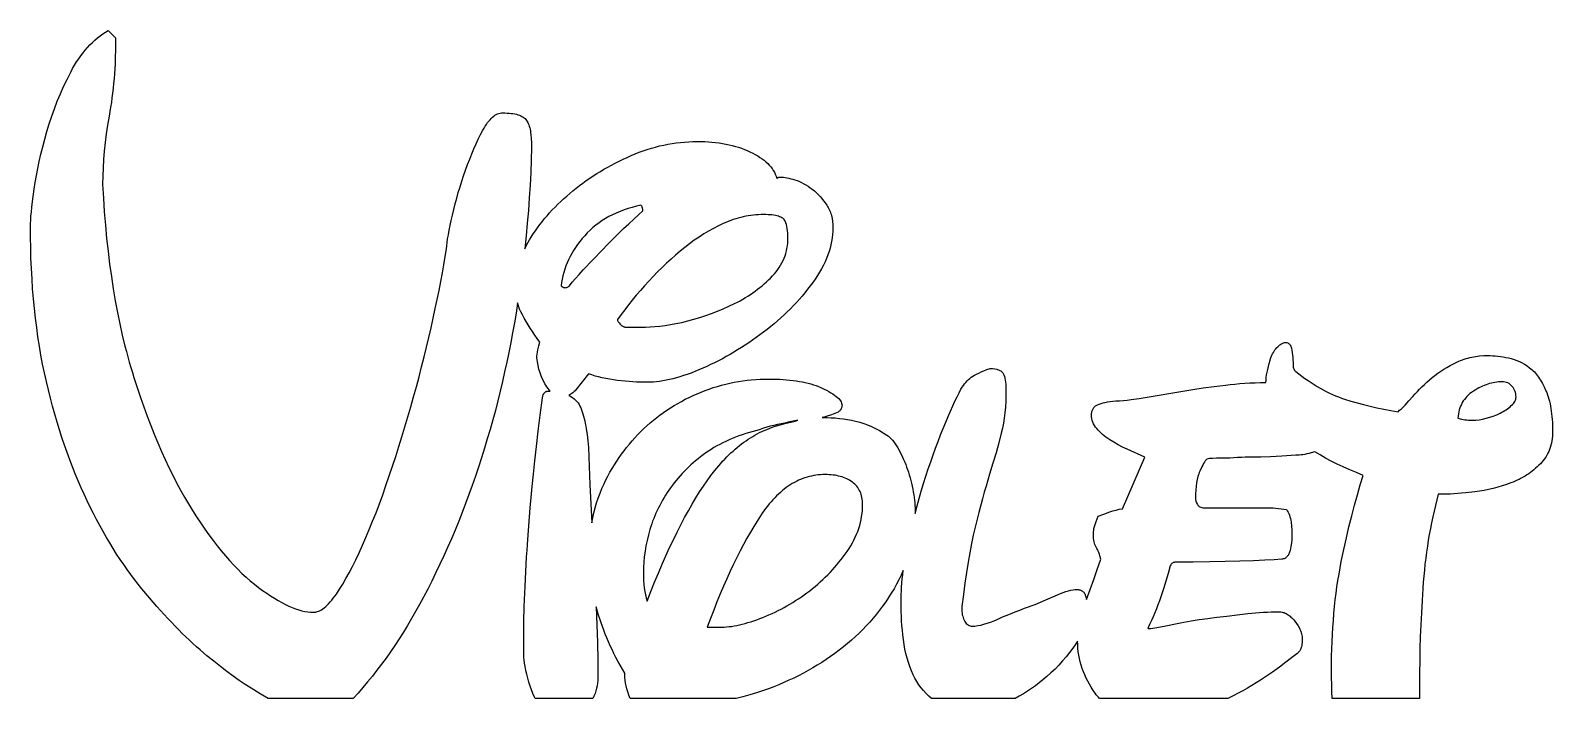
# Model space of a CAD drawing. Extents: x -3 to 212, y 12 to 107.
import ezdxf

# ---------------------------------------------------------------- set-up
doc = ezdxf.new("R2010")
doc.units = 0
doc.layers.add('CAMADA_1', color=18, linetype='CONTINUOUS')

msp = doc.modelspace()

# ---------------------------------------------------------------- linework, layer by layer
at = {"layer": 'CAMADA_1'}
for points in [[(30.59, 12.03), (29.46, 12.71), (28.17, 13.5), (27.34, 14.02), (26.5, 14.58), (25.63, 15.2), (24.74, 15.85), (23.82, 16.55), (22.88, 17.3), (21.92, 18.1), (20.94, 18.94), (20.44, 19.37), (19.94, 19.82), (19.44, 20.29), (18.93, 20.77), (18.43, 21.26), (17.92, 21.76), (17.41, 22.28), (16.9, 22.82), (16.38, 23.36), (15.86, 23.92), (14.82, 25.08), (13.77, 26.29), (12.72, 27.56), (12.19, 28.21), (11.67, 28.88), (11.15, 29.57), (10.64, 30.28), (10.14, 31), (9.64, 31.73), (9.14, 32.49), (8.66, 33.26), (8.17, 34.05), (7.7, 34.85), (7.23, 35.67), (6.76, 36.51), (6.3, 37.36), (5.85, 38.23), (5.4, 39.12), (4.96, 40.02), (4.52, 40.94), (4.1, 41.88), (3.69, 42.84), (3.28, 43.82), (2.89, 44.81), (2.5, 45.82), (2.12, 46.85), (1.76, 47.9), (1.4, 48.96), (1.06, 50.05), (0.72, 51.15), (0.4, 52.27), (0.08, 53.41), (-0.23, 54.57), (-0.52, 55.74), (-0.81, 56.93), (-1.08, 58.15), (-1.34, 59.38), (-1.58, 60.63), (-1.8, 61.91), (-2, 63.21), (-2.18, 64.53), (-2.35, 65.87), (-2.5, 67.23), (-2.63, 68.61), (-2.75, 70.01), (-2.84, 71.44), (-2.92, 72.89), (-2.99, 74.35), (-3.03, 75.84), (-3.06, 77.35), (-3.06, 78.88), (-3.06, 79.28), (-3.03, 79.76), (-2.99, 80.3), (-2.93, 80.92), (-2.86, 81.61), (-2.77, 82.38), (-2.53, 84.12), (-2.39, 85.08), (-2.22, 86.05), (-2.03, 87.04), (-1.82, 88.05), (-1.59, 89.08), (-1.33, 90.13), (-1.05, 91.19), (-0.74, 92.28), (-0.42, 93.37), (-0.06, 94.45), (0.32, 95.51), (0.73, 96.57), (1.17, 97.62), (1.63, 98.66), (2.12, 99.68), (2.64, 100.7), (2.91, 101.2), (3.19, 101.68), (3.47, 102.14), (3.77, 102.59), (4.07, 103.01), (4.38, 103.43), (4.7, 103.82), (5.03, 104.2), (5.36, 104.56), (5.71, 104.9), (6.06, 105.23), (6.42, 105.54), (6.79, 105.83), (7.16, 106.1), (7.55, 106.36), (7.94, 106.6), (9, 105.54), (8.99, 104.06), (8.95, 102.61), (8.91, 101.89), (8.87, 101.19), (8.83, 100.48), (8.77, 99.79), (8.71, 99.1), (8.64, 98.42), (8.57, 97.74), (8.48, 97.07), (8.39, 96.41), (8.29, 95.76), (8.19, 95.11), (8.08, 94.47), (7.86, 93.2), (7.67, 91.95), (7.51, 90.72), (7.38, 89.51), (7.28, 88.32), (7.21, 87.14), (7.16, 85.99), (7.15, 84.85), (7.26, 82.88), (7.39, 80.94), (7.55, 79.04), (7.72, 77.17), (7.92, 75.34), (8.15, 73.54), (8.39, 71.78), (8.66, 70.05), (8.94, 68.35), (9.26, 66.69), (9.59, 65.07), (9.94, 63.48), (10.32, 61.92), (10.52, 61.16), (10.72, 60.4), (10.93, 59.65), (11.15, 58.91), (11.37, 58.18), (11.59, 57.46), (12.05, 56.05), (12.52, 54.66), (12.99, 53.31), (13.48, 51.98), (13.97, 50.69), (14.47, 49.44), (14.97, 48.21), (15.49, 47.02), (16.01, 45.86), (16.54, 44.73), (17.08, 43.63), (17.62, 42.57), (18.17, 41.54), (18.73, 40.54), (19.3, 39.57), (19.88, 38.63), (20.46, 37.73), (21.04, 36.85), (21.62, 36.01), (22.2, 35.19), (22.79, 34.41), (23.37, 33.65), (23.95, 32.93), (24.54, 32.23), (25.12, 31.57), (25.71, 30.93), (26.29, 30.33), (26.88, 29.75), (27.47, 29.21), (28.05, 28.69), (28.64, 28.21), (29.23, 27.76), (29.81, 27.33), (30.38, 26.93), (30.94, 26.56), (31.48, 26.22), (32.01, 25.9), (32.53, 25.61), (33.03, 25.35), (33.52, 25.12), (34, 24.91), (34.47, 24.73), (34.92, 24.58), (35.36, 24.46), (35.79, 24.36), (36.2, 24.3), (36.6, 24.25), (36.99, 24.24), (37.17, 24.25), (37.36, 24.28), (37.55, 24.33), (37.74, 24.4), (37.93, 24.49), (38.13, 24.6), (38.33, 24.74), (38.53, 24.89), (38.73, 25.06), (38.94, 25.25), (39.15, 25.46), (39.36, 25.7), (39.58, 25.95), (39.8, 26.22), (40.02, 26.51), (40.24, 26.83), (40.69, 27.5), (41.14, 28.23), (41.6, 29.01), (42.06, 29.84), (42.53, 30.73), (43, 31.68), (43.47, 32.67), (43.95, 33.72), (44.43, 34.82), (44.91, 35.95), (45.38, 37.12), (45.86, 38.33), (46.33, 39.58), (46.8, 40.86), (47.27, 42.18), (47.73, 43.54), (48.19, 44.92), (48.64, 46.3), (49.09, 47.69), (49.52, 49.09), (49.95, 50.5), (50.37, 51.91), (50.78, 53.32), (51.18, 54.74), (51.57, 56.17), (51.95, 57.58), (52.32, 58.98), (52.67, 60.38), (53.01, 61.77), (53.34, 63.15), (53.66, 64.52), (53.96, 65.89), (54.25, 67.23), (54.53, 68.54), (54.78, 69.81), (55.03, 71.06), (55.25, 72.27), (55.46, 73.44), (55.65, 74.59), (55.82, 75.7), (55.86, 76.12), (55.92, 76.59), (56, 77.12), (56.1, 77.69), (56.22, 78.31), (56.36, 78.98), (56.51, 79.7), (56.68, 80.47), (56.87, 81.27), (57.07, 82.07), (57.29, 82.86), (57.51, 83.66), (57.75, 84.45), (58, 85.25), (58.26, 86.04), (58.54, 86.84), (58.82, 87.62), (59.12, 88.39), (59.41, 89.12), (59.72, 89.84), (60.03, 90.53), (60.34, 91.2), (60.67, 91.85), (60.99, 92.48), (61.16, 92.77), (61.33, 93.05), (61.5, 93.31), (61.66, 93.55), (61.84, 93.77), (62.01, 93.97), (62.18, 94.15), (62.35, 94.32), (62.53, 94.46), (62.7, 94.59), (62.88, 94.69), (63.06, 94.78), (63.24, 94.84), (63.42, 94.89), (63.6, 94.92), (63.78, 94.93), (64.1, 94.93), (64.41, 94.91), (64.71, 94.89), (64.98, 94.86), (65.25, 94.83), (65.5, 94.78), (65.73, 94.73), (65.95, 94.67), (66.15, 94.59), (66.34, 94.52), (66.52, 94.43), (66.68, 94.33), (66.82, 94.23), (66.95, 94.12), (67.06, 94), (67.16, 93.87), (67.25, 93.73), (67.33, 93.58), (67.41, 93.41), (67.48, 93.23), (67.55, 93.04), (67.61, 92.83), (67.66, 92.61), (67.71, 92.38), (67.75, 92.13), (67.79, 91.87), (67.84, 91.31), (67.88, 90.69), (67.89, 90.02), (67.84, 88.26), (67.76, 86.48), (67.67, 84.7), (67.56, 82.92), (67.43, 81.12), (67.27, 79.32), (67.1, 77.51), (66.91, 75.69), (67.12, 76.11), (67.34, 76.52), (67.58, 76.94), (67.84, 77.35), (68.12, 77.8), (68.42, 78.24), (68.73, 78.68), (69.05, 79.11), (69.38, 79.53), (69.72, 79.96), (70.08, 80.37), (70.44, 80.78), (70.81, 81.19), (71.2, 81.6), (71.59, 81.99), (72, 82.39), (72.42, 82.78), (72.85, 83.16), (73.29, 83.54), (73.74, 83.92), (74.2, 84.29), (74.66, 84.65), (75.14, 85), (75.62, 85.35), (76.11, 85.69), (76.6, 86.02), (77.11, 86.34), (77.62, 86.65), (78.13, 86.96), (78.66, 87.26), (79.19, 87.55), (79.73, 87.83), (80.28, 88.11), (80.83, 88.38), (81.39, 88.64), (81.96, 88.89), (82.53, 89.13), (83.11, 89.36), (83.68, 89.57), (84.26, 89.76), (84.84, 89.94), (85.42, 90.1), (86, 90.25), (86.59, 90.38), (87.17, 90.5), (87.76, 90.6), (88.35, 90.69), (88.94, 90.76), (89.53, 90.81), (90.12, 90.85), (90.71, 90.87), (91.31, 90.88), (91.85, 90.88), (92.39, 90.86), (92.91, 90.83), (93.42, 90.79), (93.92, 90.74), (94.42, 90.68), (94.9, 90.6), (95.37, 90.52), (95.84, 90.42), (96.29, 90.31), (96.73, 90.19), (97.17, 90.06), (97.59, 89.92), (98.01, 89.76), (98.41, 89.6), (98.8, 89.42), (99.18, 89.24), (99.55, 89.05), (99.89, 88.85), (100.21, 88.64), (100.51, 88.43), (100.8, 88.22), (101.06, 87.99), (101.31, 87.76), (101.53, 87.53), (101.74, 87.29), (101.93, 87.04), (102.1, 86.79), (102.25, 86.53), (102.38, 86.26), (102.49, 85.99), (102.58, 85.71), (102.65, 85.71), (102.7, 85.73), (102.75, 85.75), (102.78, 85.78), (102.83, 85.8), (102.9, 85.82), (102.99, 85.84), (103.11, 85.84), (103.32, 85.84), (103.54, 85.82), (103.78, 85.79), (104.03, 85.74), (104.29, 85.69), (104.57, 85.62), (104.86, 85.54), (105.17, 85.44), (105.48, 85.34), (105.8, 85.21), (106.11, 85.07), (106.41, 84.91), (106.72, 84.74), (107.02, 84.55), (107.32, 84.34), (107.62, 84.12), (107.92, 83.88), (108.2, 83.63), (108.47, 83.36), (108.73, 83.09), (108.99, 82.8), (109.23, 82.5), (109.46, 82.19), (109.68, 81.86), (109.78, 81.69), (109.88, 81.52), (109.97, 81.35), (110.06, 81.17), (110.13, 80.98), (110.21, 80.79), (110.27, 80.6), (110.33, 80.4), (110.42, 80), (110.49, 79.57), (110.53, 79.14), (110.54, 78.68), (110.53, 78.2), (110.5, 77.72), (110.44, 77.23), (110.36, 76.75), (110.26, 76.27), (110.14, 75.79), (110, 75.3), (109.83, 74.82), (109.64, 74.33), (109.43, 73.85), (109.19, 73.36), (108.94, 72.87), (108.66, 72.39), (108.36, 71.9), (108.04, 71.41), (107.69, 70.92), (107.33, 70.43), (106.96, 69.96), (106.58, 69.48), (106.19, 69.01), (105.79, 68.55), (105.37, 68.1), (104.95, 67.65), (104.52, 67.21), (104.08, 66.77), (103.63, 66.34), (103.17, 65.92), (102.7, 65.5), (102.22, 65.09), (101.74, 64.68), (101.24, 64.28), (100.73, 63.89), (100.21, 63.51), (99.69, 63.13), (99.17, 62.76), (98.65, 62.4), (98.12, 62.05), (97.59, 61.71), (97.05, 61.38), (96.52, 61.06), (95.98, 60.74), (95.43, 60.44), (94.89, 60.14), (94.34, 59.85), (93.78, 59.57), (93.23, 59.3), (92.67, 59.04), (92.11, 58.79), (91.55, 58.54), (91, 58.32), (90.46, 58.11), (89.93, 57.92), (89.41, 57.74), (88.89, 57.57), (88.39, 57.43), (87.9, 57.29), (87.41, 57.18), (86.94, 57.08), (86.47, 56.99), (86.01, 56.92), (85.57, 56.87), (85.13, 56.83), (84.7, 56.8), (84.28, 56.8), (83.78, 56.8), (83.27, 56.81), (82.75, 56.83), (82.23, 56.86), (81.69, 56.9), (81.15, 56.95), (80.04, 57.06), (79.48, 57.13), (78.94, 57.22), (78.4, 57.32), (77.88, 57.43), (77.37, 57.55), (76.88, 57.68), (76.4, 57.83), (75.93, 57.99), (74.14, 55.74), (74.04, 55.61), (73.93, 55.5), (73.82, 55.39), (73.7, 55.29), (73.57, 55.19), (73.44, 55.1), (73.3, 55.01), (73.15, 54.94), (73.42, 54.8), (73.67, 54.64), (73.9, 54.47), (74.1, 54.29), (74.29, 54.1), (74.46, 53.88), (74.6, 53.66), (74.73, 53.42), (74.84, 53.16), (74.95, 52.89), (75.05, 52.61), (75.15, 52.31), (75.25, 51.99), (75.33, 51.67), (75.42, 51.32), (75.49, 50.96), (75.56, 50.59), (75.63, 50.21), (75.75, 49.39), (75.85, 48.52), (75.92, 47.58), (76.02, 44.92), (76.13, 42.26), (76.25, 39.58), (76.39, 36.89), (76.53, 37.61), (76.69, 38.32), (76.88, 39.02), (77.08, 39.72), (77.31, 40.4), (77.57, 41.08), (77.84, 41.75), (78.14, 42.41), (78.41, 42.97), (78.69, 43.52), (78.98, 44.06), (79.29, 44.59), (79.6, 45.11), (79.93, 45.62), (80.26, 46.13), (80.61, 46.62), (80.97, 47.11), (81.34, 47.58), (81.72, 48.05), (82.11, 48.5), (82.51, 48.95), (82.92, 49.39), (83.34, 49.82), (83.78, 50.24), (84.22, 50.64), (84.67, 51.04), (85.13, 51.43), (85.6, 51.8), (86.08, 52.17), (86.56, 52.52), (87.05, 52.86), (87.56, 53.19), (88.07, 53.5), (88.58, 53.81), (89.11, 54.1), (89.64, 54.39), (90.19, 54.66), (90.74, 54.92), (91.3, 55.17), (91.87, 55.41), (92.44, 55.63), (93.02, 55.84), (93.6, 56.04), (94.18, 56.22), (94.77, 56.39), (95.36, 56.54), (95.96, 56.68), (96.56, 56.8), (97.16, 56.91), (97.77, 57), (98.38, 57.08), (98.99, 57.15), (99.61, 57.2), (100.23, 57.24), (100.85, 57.26), (101.48, 57.26), (102.01, 57.26), (102.52, 57.25), (103.02, 57.23), (103.51, 57.2), (103.99, 57.16), (104.46, 57.12), (104.92, 57.06), (105.36, 57), (105.79, 56.93), (106.22, 56.85), (106.63, 56.76), (107.03, 56.67), (107.42, 56.56), (107.79, 56.45), (108.16, 56.33), (108.51, 56.2), (108.91, 56.02), (109.29, 55.84), (109.64, 55.67), (109.96, 55.49), (110.26, 55.32), (110.53, 55.15), (110.78, 54.98), (111, 54.81), (111.19, 54.65), (111.36, 54.48), (111.5, 54.32), (111.62, 54.16), (111.71, 54.01), (111.77, 53.85), (111.81, 53.7), (111.83, 53.55), (111.82, 53.45), (111.81, 53.36), (111.79, 53.27), (111.76, 53.18), (111.73, 53.09), (111.69, 53.01), (111.64, 52.93), (111.58, 52.85), (111.51, 52.78), (111.44, 52.71), (111.27, 52.58), (111.06, 52.46), (110.83, 52.36), (110.35, 52.18), (109.89, 52.03), (109.45, 51.91), (109.04, 51.83), (109.17, 51.83), (109.74, 51.82), (110.31, 51.79), (110.87, 51.75), (111.45, 51.69), (112.02, 51.62), (112.59, 51.53), (113.17, 51.42), (113.75, 51.3), (114.33, 51.15), (114.9, 50.97), (115.46, 50.77), (116.02, 50.53), (116.57, 50.27), (117.12, 49.98), (117.66, 49.66), (118.19, 49.31), (118.39, 49.16), (118.59, 49), (118.78, 48.81), (118.97, 48.59), (119.16, 48.36), (119.35, 48.1), (119.53, 47.82), (119.72, 47.52), (119.9, 47.2), (120.07, 46.87), (120.24, 46.54), (120.4, 46.21), (120.55, 45.86), (120.7, 45.51), (120.84, 45.16), (120.98, 44.8), (121.11, 44.43), (121.23, 44.06), (121.35, 43.68), (121.46, 43.29), (121.56, 42.9), (121.66, 42.5), (121.84, 41.68), (121.92, 41.27), (121.98, 40.87), (122.04, 40.48), (122.09, 40.11), (122.12, 39.74), (122.15, 39.38), (122.17, 39.03), (122.17, 38.7), (122.17, 38.23), (122.45, 39.3), (122.74, 40.35), (123.05, 41.4), (123.37, 42.45), (123.7, 43.5), (124.04, 44.53), (124.38, 45.54), (124.73, 46.53), (125.08, 47.49), (125.43, 48.44), (125.79, 49.37), (126.15, 50.27), (126.51, 51.14), (126.86, 51.96), (127.19, 52.73), (127.51, 53.46), (127.82, 54.13), (128.12, 54.75), (128.4, 55.32), (128.67, 55.84), (128.84, 56.1), (129.01, 56.34), (129.19, 56.57), (129.37, 56.79), (129.55, 56.99), (129.74, 57.17), (129.94, 57.34), (130.13, 57.5), (130.35, 57.65), (130.6, 57.8), (130.88, 57.96), (131.19, 58.11), (131.54, 58.27), (131.92, 58.43), (132.34, 58.6), (132.79, 58.76), (133.13, 58.75), (133.45, 58.72), (133.73, 58.66), (133.86, 58.62), (133.98, 58.58), (134.09, 58.53), (134.19, 58.48), (134.29, 58.42), (134.38, 58.35), (134.46, 58.28), (134.53, 58.2), (134.59, 58.12), (134.64, 58.03), (134.74, 57.84), (134.82, 57.62), (134.88, 57.38), (134.94, 57.12), (134.98, 56.83), (135.02, 56.53), (135.03, 56.2), (135.04, 55.84), (135.03, 54.96), (135, 54.11), (134.95, 53.29), (134.87, 52.49), (134.78, 51.73), (134.67, 50.99), (134.53, 50.29), (134.38, 49.61), (134.02, 48.25), (133.63, 46.82), (133.2, 45.33), (132.72, 43.77), (132.47, 42.96), (132.22, 42.11), (131.96, 41.23), (131.71, 40.31), (131.19, 38.37), (130.66, 36.28), (130.4, 35.16), (130.15, 33.96), (129.91, 32.68), (129.67, 31.32), (129.44, 29.88), (129.22, 28.36), (129.01, 26.76), (128.81, 25.07), (128.81, 24.54), (128.81, 24.32), (128.83, 24.1), (128.86, 23.88), (128.91, 23.68), (128.96, 23.49), (129.03, 23.3), (129.11, 23.12), (129.2, 22.95), (129.31, 22.8), (129.42, 22.66), (129.54, 22.55), (129.67, 22.45), (129.81, 22.38), (129.95, 22.33), (130.1, 22.3), (130.27, 22.29), (130.45, 22.29), (130.64, 22.3), (131.04, 22.35), (131.46, 22.43), (131.91, 22.54), (132.37, 22.68), (132.86, 22.85), (133.38, 23.05), (133.91, 23.28), (134.47, 23.53), (135.06, 23.78), (135.68, 24.04), (136.32, 24.29), (136.99, 24.55), (137.68, 24.81), (139.15, 25.34), (140.68, 26.02), (142.33, 26.73), (142.76, 26.9), (143.16, 27.05), (143.53, 27.18), (143.89, 27.28), (144.23, 27.36), (144.55, 27.42), (144.84, 27.45), (145.12, 27.46), (145.25, 27.46), (145.37, 27.44), (145.49, 27.42), (145.6, 27.39), (145.7, 27.34), (145.79, 27.29), (145.88, 27.23), (145.97, 27.16), (146.04, 27.08), (146.11, 26.99), (146.17, 26.9), (146.23, 26.79), (146.27, 26.67), (146.32, 26.55), (146.35, 26.41), (146.38, 26.27), (146.42, 26.05), (146.94, 27.46), (147.46, 28.88), (147.97, 30.31), (148.48, 31.74), (148.34, 32.25), (148.26, 32.48), (148.18, 32.7), (148.09, 32.91), (148, 33.11), (147.91, 33.29), (147.81, 33.47), (147.72, 33.64), (147.64, 33.82), (147.57, 34.02), (147.52, 34.23), (147.47, 34.45), (147.44, 34.69), (147.42, 34.93), (147.42, 35.19), (147.43, 35.57), (147.47, 35.92), (147.49, 36.08), (147.53, 36.24), (147.57, 36.38), (147.61, 36.52), (147.83, 37.11), (148.08, 37.84), (148.89, 38.13), (149.74, 38.44), (150.17, 38.59), (150.62, 38.72), (151.07, 38.83), (151.53, 38.9), (154.71, 46.2), (152.19, 47.33), (151.54, 47.63), (150.91, 47.96), (150.31, 48.3), (149.74, 48.65), (149.46, 48.84), (149.2, 49.03), (148.95, 49.22), (148.71, 49.41), (148.48, 49.62), (148.27, 49.82), (148.07, 50.03), (147.88, 50.24), (147.71, 50.46), (147.56, 50.69), (147.44, 50.92), (147.33, 51.16), (147.25, 51.4), (147.2, 51.65), (147.16, 51.9), (147.15, 52.17), (147.16, 52.42), (147.18, 52.54), (147.2, 52.66), (147.23, 52.77), (147.27, 52.87), (147.32, 52.97), (147.37, 53.06), (147.42, 53.15), (147.49, 53.23), (147.56, 53.31), (147.64, 53.39), (147.72, 53.45), (147.81, 53.52), (147.91, 53.57), (148.01, 53.63), (148.24, 53.72), (148.5, 53.81), (148.78, 53.89), (149.09, 53.96), (149.43, 54.02), (149.79, 54.07), (150.18, 54.12), (150.6, 54.16), (151.13, 54.19), (151.67, 54.24), (152.22, 54.29), (152.77, 54.36), (153.89, 54.5), (155.04, 54.69), (160.08, 55.55), (161.48, 55.78), (162.95, 56), (164.5, 56.21), (166.12, 56.41), (166.78, 56.49), (167.45, 56.55), (168.15, 56.61), (168.85, 56.66), (169.58, 56.71), (170.32, 56.74), (171.07, 56.77), (171.84, 56.79), (171.86, 57.12), (171.89, 57.46), (171.94, 57.83), (172.01, 58.21), (172.09, 58.61), (172.19, 59.03), (172.3, 59.47), (172.43, 59.92), (172.51, 60.16), (172.6, 60.4), (172.69, 60.62), (172.78, 60.82), (172.89, 61.02), (173, 61.21), (173.12, 61.38), (173.24, 61.55), (173.38, 61.7), (173.52, 61.84), (173.66, 61.97), (173.81, 62.08), (173.97, 62.19), (174.14, 62.29), (174.31, 62.37), (174.49, 62.44), (174.65, 62.43), (174.79, 62.41), (174.92, 62.37), (175.04, 62.31), (175.14, 62.23), (175.22, 62.14), (175.29, 62.03), (175.35, 61.91), (175.44, 61.63), (175.52, 61.33), (175.57, 61), (175.62, 60.65), (175.64, 60.29), (175.67, 59.94), (175.68, 59.59), (175.68, 59.26), (175.69, 59.1), (175.71, 58.95), (175.74, 58.82), (175.78, 58.69), (175.84, 58.58), (175.91, 58.49), (175.99, 58.4), (176.08, 58.33), (176.51, 57.99), (176.94, 57.66), (177.37, 57.34), (177.8, 57.04), (178.24, 56.75), (178.67, 56.47), (179.1, 56.21), (179.53, 55.96), (179.96, 55.72), (180.39, 55.5), (180.82, 55.28), (181.25, 55.08), (181.68, 54.9), (182.11, 54.72), (182.55, 54.56), (182.98, 54.42), (183.85, 54.14), (184.74, 53.88), (185.66, 53.64), (186.59, 53.41), (187.55, 53.19), (188.52, 52.99), (189.52, 52.8), (190.54, 52.63), (190.77, 52.83), (191.02, 53.06), (191.53, 53.57), (192.08, 54.16), (192.66, 54.81), (192.96, 55.16), (193.28, 55.5), (193.6, 55.84), (193.93, 56.17), (194.28, 56.5), (194.64, 56.83), (195, 57.15), (195.38, 57.47), (195.77, 57.78), (196.17, 58.08), (196.59, 58.37), (197.02, 58.64), (197.46, 58.91), (197.93, 59.17), (198.4, 59.42), (198.89, 59.66), (199.14, 59.77), (199.4, 59.87), (199.65, 59.97), (199.91, 60.06), (200.17, 60.15), (200.44, 60.22), (200.71, 60.29), (200.98, 60.35), (201.26, 60.41), (201.53, 60.45), (201.81, 60.49), (202.1, 60.53), (202.68, 60.57), (203.27, 60.58), (203.6, 60.58), (203.95, 60.56), (204.3, 60.54), (204.66, 60.5), (205.03, 60.45), (205.41, 60.4), (205.79, 60.33), (206.19, 60.25), (206.58, 60.16), (206.97, 60.04), (207.35, 59.9), (207.73, 59.74), (208.1, 59.55), (208.46, 59.34), (208.82, 59.11), (209.17, 58.86), (209.34, 58.72), (209.51, 58.58), (209.68, 58.42), (209.84, 58.26), (210, 58.09), (210.15, 57.91), (210.3, 57.72), (210.45, 57.52), (210.59, 57.31), (210.73, 57.09), (210.87, 56.87), (211, 56.63), (211.25, 56.14), (211.49, 55.61), (211.6, 55.33), (211.71, 55.04), (211.81, 54.74), (211.9, 54.43), (211.98, 54.11), (212.06, 53.77), (212.13, 53.43), (212.19, 53.07), (212.24, 52.71), (212.29, 52.33), (212.33, 51.94), (212.36, 51.54), (212.39, 51.14), (212.4, 50.71), (212.42, 49.84), (212.41, 49.5), (212.39, 49.16), (212.36, 48.83), (212.31, 48.51), (212.25, 48.2), (212.18, 47.89), (212.09, 47.59), (211.99, 47.3), (211.87, 47.02), (211.75, 46.75), (211.6, 46.48), (211.45, 46.22), (211.28, 45.97), (211.1, 45.73), (210.9, 45.49), (210.7, 45.27), (210.48, 45.05), (210.25, 44.83), (210.02, 44.62), (209.79, 44.42), (209.55, 44.23), (209.3, 44.04), (209.05, 43.86), (208.79, 43.69), (208.52, 43.52), (208.26, 43.36), (207.98, 43.21), (207.7, 43.06), (207.41, 42.93), (207.12, 42.79), (206.82, 42.67), (206.52, 42.55), (205.9, 42.32), (205.28, 42.12), (204.65, 41.93), (204.01, 41.77), (203.37, 41.62), (202.73, 41.49), (202.07, 41.38), (201.41, 41.29), (200.14, 41.14), (199.55, 41.08), (198.99, 41.04), (198.46, 41), (197.95, 40.98), (197.48, 40.96), (197.03, 40.96), (196.24, 40.96), (196.03, 40.16), (195.83, 39.35), (195.64, 38.55), (195.46, 37.74), (195.28, 36.92), (195.12, 36.1), (194.97, 35.27), (194.83, 34.44), (194.7, 33.6), (194.58, 32.76), (194.46, 31.92), (194.36, 31.07), (194.27, 30.22), (194.19, 29.36), (194.11, 28.49), (194.05, 27.63), (193.94, 25.89), (193.85, 24.17), (193.77, 22.45), (193.7, 20.75), (193.65, 19.05), (193.62, 17.37), (193.59, 15.7), (193.59, 14.03), (193.59, 12.03), (181.24, 12.03), (181.18, 13.05), (181.15, 14.03), (181.13, 14.98), (181.12, 15.89), (181.13, 16.96), (181.14, 18.02), (181.17, 19.06), (181.21, 20.09), (181.26, 21.11), (181.32, 22.11), (181.39, 23.1), (181.47, 24.08), (181.56, 25.04), (181.66, 25.99), (181.78, 26.93), (181.9, 27.85), (182.04, 28.76), (182.19, 29.66), (182.34, 30.54), (182.51, 31.41), (182.87, 33.11), (183.23, 34.76), (183.6, 36.35), (183.99, 37.91), (184.38, 39.41), (184.79, 40.86), (185.2, 42.26), (185.63, 43.61), (184.65, 44.01), (183.7, 44.41), (182.79, 44.82), (181.91, 45.23), (181.08, 45.65), (180.27, 46.08), (179.51, 46.51), (178.78, 46.94), (178.25, 46.8), (177.94, 46.72), (177.64, 46.65), (177.35, 46.59), (177.07, 46.55), (176.81, 46.51), (176.55, 46.48), (176.3, 46.47), (176.06, 46.46), (174.11, 46.35), (172.48, 46.26), (171.12, 46.22), (170.52, 46.2), (169.96, 46.2), (169.43, 46.19), (168.9, 46.18), (168.37, 46.16), (167.84, 46.13), (167.29, 46.1), (166.71, 46.08), (166.1, 46.07), (165.45, 46.07), (164.83, 46.06), (164.29, 46.03), (163.84, 45.99), (163.46, 45.93), (163.36, 45.82), (163.25, 45.68), (163.14, 45.5), (163.02, 45.3), (162.89, 45.07), (162.75, 44.81), (162.47, 44.21), (162.4, 44.04), (162.33, 43.86), (162.21, 43.47), (162.11, 43.05), (162.02, 42.58), (161.96, 42.09), (161.91, 41.55), (161.88, 40.97), (161.87, 40.36), (161.88, 40.26), (161.89, 40.16), (161.91, 40.06), (161.94, 39.95), (162.02, 39.73), (162.14, 39.5), (162.21, 39.39), (162.29, 39.3), (162.39, 39.22), (162.5, 39.15), (162.62, 39.1), (162.76, 39.07), (162.91, 39.04), (163.07, 39.04), (172.88, 39.04), (174.74, 38.77), (174.86, 38.6), (174.98, 38.41), (175.08, 38.21), (175.17, 37.99), (175.24, 37.76), (175.31, 37.52), (175.36, 37.26), (175.4, 36.98), (175.46, 36.43), (175.5, 35.9), (175.52, 35.4), (175.53, 34.93), (175.53, 34.72), (175.52, 34.51), (175.47, 34.05), (175.38, 33.55), (175.27, 33), (175.19, 32.74), (175.14, 32.61), (175.09, 32.5), (175.04, 32.39), (174.98, 32.3), (174.91, 32.21), (174.84, 32.12), (174.76, 32.05), (174.68, 31.98), (174.59, 31.92), (174.5, 31.87), (174.4, 31.83), (174.3, 31.79), (174.19, 31.76), (174.07, 31.74), (173.01, 31.68), (171.67, 31.61), (170.06, 31.54), (168.17, 31.48), (166.09, 31.42), (163.88, 31.38), (161.54, 31.35), (159.09, 31.34), (158.96, 31.34), (158.84, 31.31), (158.73, 31.27), (158.62, 31.21), (158.53, 31.14), (158.44, 31.05), (158.36, 30.94), (158.29, 30.81), (158.01, 29.74), (157.69, 28.66), (157.35, 27.56), (156.96, 26.44), (156.76, 25.87), (156.55, 25.31), (156.33, 24.75), (156.1, 24.18), (155.87, 23.62), (155.62, 23.06), (155.37, 22.49), (155.11, 21.93), (155.29, 21.94), (155.57, 21.97), (156.42, 22.11), (157.66, 22.34), (159.29, 22.66), (160.24, 22.84), (161.28, 23.02), (162.4, 23.2), (163.61, 23.37), (164.91, 23.54), (166.29, 23.71), (167.75, 23.88), (169.3, 24.05), (169.83, 24.11), (170.38, 24.17), (170.93, 24.21), (171.49, 24.25), (172.05, 24.28), (172.6, 24.3), (173.14, 24.31), (173.68, 24.32), (173.82, 24.31), (173.97, 24.29), (174.12, 24.27), (174.26, 24.23), (174.41, 24.19), (174.55, 24.13), (174.69, 24.06), (174.84, 23.98), (174.98, 23.9), (175.12, 23.8), (175.25, 23.69), (175.39, 23.57), (175.53, 23.44), (175.66, 23.3), (175.8, 23.15), (175.93, 22.99), (176.18, 22.66), (176.39, 22.33), (176.58, 21.99), (176.66, 21.83), (176.73, 21.66), (176.79, 21.5), (176.84, 21.33), (176.89, 21.17), (176.93, 21), (176.95, 20.83), (176.97, 20.67), (176.99, 20.5), (176.99, 20.34), (176.98, 19.99), (176.94, 19.67), (176.91, 19.52), (176.88, 19.37), (176.84, 19.24), (176.79, 19.11), (176.74, 18.99), (176.68, 18.88), (176.62, 18.77), (176.54, 18.67), (176.47, 18.58), (176.38, 18.49), (176.29, 18.42), (176.2, 18.35), (175.48, 17.79), (174.67, 17.17), (173.76, 16.49), (172.75, 15.76), (172.21, 15.38), (171.65, 15), (171.07, 14.63), (170.48, 14.25), (169.86, 13.88), (169.23, 13.51), (168.58, 13.14), (167.91, 12.78), (167.18, 12.4), (166.44, 12.03), (148.3, 12.03), (148.14, 12.21), (147.98, 12.39), (147.83, 12.58), (147.68, 12.78), (147.39, 13.19), (147.11, 13.62), (146.85, 14.05), (146.61, 14.48), (146.39, 14.92), (146.19, 15.37), (146.01, 15.82), (145.84, 16.28), (145.69, 16.75), (145.56, 17.22), (145.45, 17.69), (145.36, 18.17), (145.28, 18.66), (145.22, 19.15), (145.19, 19.65), (145.17, 20.16), (144.92, 19.77), (144.49, 19.14), (144.04, 18.53), (143.57, 17.93), (143.06, 17.35), (142.54, 16.77), (141.99, 16.21), (141.41, 15.66), (140.81, 15.13), (140.28, 14.68), (139.74, 14.25), (139.2, 13.84), (138.64, 13.45), (138.07, 13.07), (137.5, 12.71), (136.92, 12.36), (136.33, 12.03), (124.51, 12.03), (124.1, 12.39), (123.72, 12.76), (123.36, 13.15), (123.03, 13.56), (122.71, 13.99), (122.42, 14.44), (122.16, 14.9), (121.91, 15.39), (121.66, 15.96), (121.43, 16.55), (121.22, 17.15), (121.03, 17.76), (120.87, 18.39), (120.73, 19.04), (120.61, 19.69), (120.52, 20.37), (120.44, 21.04), (120.37, 21.71), (120.32, 22.38), (120.27, 23.03), (120.23, 23.69), (120.21, 24.33), (120.19, 24.97), (120.19, 25.6), (120.19, 26.15), (120.21, 26.7), (120.23, 27.26), (120.26, 27.82), (120.31, 28.4), (120.36, 28.98), (120.43, 29.57), (120.5, 30.17), (120.21, 29.5), (119.89, 28.84), (119.55, 28.2), (119.19, 27.56), (118.81, 26.93), (118.41, 26.32), (118.01, 25.72), (117.58, 25.12), (117.15, 24.54), (116.7, 23.97), (116.23, 23.41), (115.76, 22.86), (115.26, 22.33), (114.76, 21.8), (114.24, 21.28), (113.7, 20.78), (113.16, 20.29), (112.59, 19.8), (112.02, 19.33), (111.43, 18.87), (110.83, 18.42), (110.22, 17.98), (109.6, 17.56), (108.97, 17.15), (108.33, 16.75), (107.68, 16.36), (107.02, 15.98), (106.36, 15.62), (105.68, 15.27), (104.99, 14.93), (104.3, 14.61), (103.6, 14.29), (102.88, 13.99), (102.16, 13.71), (101.43, 13.43), (100.69, 13.17), (99.72, 12.85), (98.76, 12.55), (97.81, 12.28), (96.85, 12.03), (81.83, 12.03), (81.65, 12.51), (81.49, 12.96), (81.36, 13.4), (81.25, 13.82), (81.17, 14.23), (81.11, 14.62), (81.07, 15), (81.06, 15.35), (81.06, 15.62), (80.73, 16.18), (80.42, 16.74), (80.11, 17.3), (79.82, 17.86), (79.54, 18.41), (79.27, 18.96), (79.02, 19.51), (78.77, 20.06), (78.53, 20.61), (78.31, 21.15), (78.1, 21.69), (77.9, 22.23), (77.71, 22.77), (77.53, 23.31), (77.37, 23.84), (77.21, 24.37), (77.04, 25.03), (77.13, 22.48), (77.2, 19.96), (77.24, 17.45), (77.25, 14.96), (77.24, 14.58), (77.21, 14.21), (77.15, 13.85), (77.07, 13.48), (76.98, 13.12), (76.86, 12.75), (76.71, 12.39), (76.55, 12.03), (68.4, 12.03), (68.3, 12.24), (68.07, 12.74), (67.87, 13.27), (67.68, 13.8), (67.5, 14.36), (67.34, 14.92), (67.2, 15.47), (67.08, 16.01), (66.97, 16.55), (66.88, 17.05), (66.82, 17.48), (66.78, 17.84), (66.77, 18.14), (66.77, 22.19), (66.78, 22.94), (66.79, 23.66), (66.81, 24.36), (66.84, 25.04), (66.97, 27.89), (67.17, 32.07), (67.25, 33.05), (67.37, 34.54), (67.7, 39.03), (67.81, 40.48), (67.96, 42.07), (68.13, 43.8), (68.33, 45.68), (68.56, 47.7), (68.82, 49.86), (69.11, 52.16), (69.42, 54.61), (69.47, 54.83), (69.52, 55.02), (69.6, 55.18), (69.64, 55.25), (69.69, 55.31), (69.74, 55.36), (69.8, 55.41), (69.86, 55.45), (69.92, 55.48), (69.99, 55.51), (70.06, 55.53), (70.14, 55.54), (70.22, 55.54), (70.53, 55.52), (70.37, 55.72), (70.21, 55.93), (70.05, 56.15), (69.89, 56.4), (69.77, 56.6), (69.65, 56.81), (69.44, 57.24), (69.25, 57.69), (69.08, 58.16), (68.93, 58.65), (68.81, 59.16), (68.71, 59.69), (68.63, 60.24), (68.64, 60.51), (68.67, 60.79), (68.71, 61.08), (68.76, 61.37), (68.9, 61.95), (69.03, 62.5), (68.67, 62.99), (68.33, 63.49), (68, 63.97), (67.69, 64.46), (67.39, 64.93), (67.1, 65.41), (66.83, 65.88), (66.58, 66.35), (66.37, 66.75), (66.19, 67.17), (66.04, 67.6), (65.9, 68.03), (65.9, 68.01), (65.68, 66.6), (65.44, 65.2), (65.2, 63.8), (64.94, 62.41), (64.66, 61.03), (64.37, 59.65), (64.07, 58.27), (63.76, 56.9), (63.44, 55.53), (63.1, 54.17), (62.75, 52.82), (62.38, 51.47), (62, 50.13), (61.61, 48.79), (61.21, 47.45), (60.79, 46.12), (60.37, 44.8), (59.93, 43.49), (59.48, 42.2), (59.01, 40.91), (58.54, 39.64), (58.05, 38.37), (57.56, 37.12), (57.05, 35.88), (56.53, 34.65), (56, 33.43), (55.45, 32.22), (54.9, 31.03), (54.34, 29.85), (53.76, 28.67), (53.17, 27.51), (52.57, 26.36), (52.02, 25.34), (51.46, 24.34), (50.89, 23.35), (50.31, 22.38), (49.73, 21.42), (49.13, 20.48), (48.52, 19.56), (47.9, 18.66), (47.28, 17.77), (46.64, 16.9), (45.99, 16.05), (45.34, 15.21), (44.67, 14.39), (44, 13.59), (43.31, 12.8), (42.62, 12.03)], [(72.08, 70.46), (72.21, 70.34), (72.35, 70.26), (72.41, 70.23), (72.48, 70.21), (72.54, 70.2), (72.61, 70.19), (72.71, 70.2), (72.8, 70.21), (72.89, 70.23), (72.98, 70.26), (73.06, 70.3), (73.13, 70.34), (73.21, 70.39), (73.27, 70.46), (73.64, 70.95), (74.09, 71.48), (74.6, 72.07), (75.2, 72.71), (77.92, 75.56), (78.65, 76.32), (79.39, 77.07), (80.14, 77.81), (80.9, 78.55), (81.64, 79.25), (82.34, 79.91), (83, 80.51), (83.62, 81.07), (83.62, 81.2), (83.61, 81.3), (83.6, 81.39), (83.58, 81.48), (83.55, 81.56), (83.52, 81.64), (83.47, 81.72), (83.42, 81.79), (83.35, 81.86), (82.73, 81.72), (82.13, 81.56), (81.54, 81.39), (80.97, 81.2), (80.41, 80.99), (79.87, 80.76), (79.35, 80.52), (78.84, 80.25), (78.36, 79.98), (77.88, 79.68), (77.43, 79.37), (76.99, 79.04), (76.56, 78.69), (76.16, 78.33), (75.77, 77.95), (75.4, 77.55), (75.04, 77.14), (74.71, 76.73), (74.39, 76.31), (74.09, 75.89), (73.82, 75.46), (73.56, 75.03), (73.33, 74.59), (73.11, 74.15), (72.91, 73.71), (72.73, 73.26), (72.57, 72.8), (72.44, 72.34), (72.32, 71.88), (72.22, 71.41), (72.14, 70.94)], [(80.04, 65.68), (80.04, 65.61), (80.06, 65.54), (80.09, 65.46), (80.14, 65.38), (80.19, 65.3), (80.26, 65.21), (80.44, 65.02), (80.63, 64.84), (80.72, 64.78), (80.8, 64.72), (80.88, 64.68), (80.96, 64.65), (81.03, 64.63), (81.1, 64.62), (84.02, 64.62), (84.66, 64.63), (85.33, 64.68), (86.04, 64.74), (86.77, 64.84), (87.53, 64.96), (88.32, 65.11), (89.14, 65.28), (89.98, 65.48), (90.84, 65.71), (91.69, 65.96), (92.53, 66.23), (93.37, 66.53), (94.19, 66.85), (95.01, 67.19), (95.82, 67.55), (96.62, 67.94), (97.01, 68.14), (97.4, 68.35), (97.77, 68.56), (98.15, 68.78), (98.51, 69), (98.86, 69.23), (99.21, 69.47), (99.55, 69.71), (99.88, 69.96), (100.21, 70.21), (100.52, 70.47), (100.83, 70.73), (101.13, 71), (101.42, 71.28), (101.71, 71.56), (101.99, 71.85), (102.25, 72.14), (102.5, 72.44), (102.73, 72.75), (102.94, 73.06), (103.14, 73.37), (103.32, 73.69), (103.48, 74.02), (103.63, 74.35), (103.76, 74.69), (103.87, 75.04), (103.96, 75.39), (104.04, 75.74), (104.1, 76.1), (104.14, 76.47), (104.17, 76.84), (104.18, 77.22), (104.17, 77.58), (104.15, 77.92), (104.12, 78.24), (104.08, 78.55), (104.02, 78.84), (103.95, 79.11), (103.87, 79.37), (103.78, 79.61), (103.72, 79.72), (103.64, 79.83), (103.55, 79.92), (103.44, 80.01), (103.31, 80.1), (103.16, 80.17), (103, 80.24), (102.82, 80.3), (102.62, 80.36), (102.4, 80.41), (102.17, 80.45), (101.91, 80.48), (101.64, 80.5), (101.36, 80.52), (101.05, 80.53), (100.73, 80.54), (100.36, 80.53), (100, 80.52), (99.64, 80.49), (99.28, 80.46), (98.92, 80.41), (98.56, 80.36), (98.2, 80.3), (97.84, 80.22), (97.49, 80.14), (97.13, 80.04), (96.78, 79.94), (96.43, 79.83), (96.07, 79.7), (95.72, 79.57), (95.37, 79.43), (95.02, 79.28), (94.33, 78.95), (93.64, 78.59), (92.95, 78.21), (92.27, 77.8), (91.59, 77.36), (90.92, 76.9), (90.25, 76.41), (89.59, 75.89), (88.93, 75.36), (88.27, 74.8), (87.63, 74.23), (86.98, 73.64), (86.35, 73.03), (85.72, 72.41), (85.1, 71.77), (84.48, 71.12), (83.87, 70.45), (83.28, 69.79), (82.71, 69.11), (82.14, 68.43), (81.6, 67.75), (81.06, 67.07), (80.54, 66.38)], [(199.02, 51.7), (199.54, 51.58), (200.02, 51.5), (200.26, 51.47), (200.53, 51.45), (200.83, 51.44), (201.15, 51.43), (201.35, 51.44), (201.56, 51.45), (202.01, 51.5), (202.49, 51.58), (203, 51.7), (203.53, 51.84), (204.03, 52.01), (204.52, 52.21), (204.99, 52.43), (205.22, 52.55), (205.44, 52.67), (205.65, 52.79), (205.85, 52.92), (206.05, 53.06), (206.24, 53.2), (206.41, 53.34), (206.58, 53.49), (206.74, 53.64), (206.87, 53.79), (206.99, 53.95), (207.08, 54.1), (207.15, 54.26), (207.21, 54.42), (207.24, 54.58), (207.25, 54.75), (207.24, 54.95), (207.21, 55.14), (207.17, 55.33), (207.11, 55.51), (207.04, 55.69), (206.95, 55.87), (206.84, 56.04), (206.72, 56.21), (206.58, 56.36), (206.43, 56.5), (206.26, 56.61), (206.09, 56.7), (205.9, 56.78), (205.7, 56.83), (205.48, 56.86), (205.26, 56.87), (205.01, 56.87), (204.76, 56.85), (204.51, 56.82), (204.26, 56.79), (204.01, 56.74), (203.76, 56.68), (203.5, 56.62), (203.25, 56.54), (203, 56.45), (202.74, 56.35), (202.49, 56.24), (202.24, 56.12), (201.98, 55.99), (201.73, 55.86), (201.47, 55.7), (201.21, 55.54), (200.96, 55.37), (200.73, 55.19), (200.51, 55), (200.3, 54.81), (200.12, 54.6), (199.94, 54.38), (199.78, 54.16), (199.64, 53.92), (199.51, 53.67), (199.39, 53.42), (199.29, 53.16), (199.21, 52.88), (199.14, 52.6), (199.09, 52.31), (199.05, 52.01)], [(102.54, 50.63), (103.26, 50.82), (103.94, 51), (104.58, 51.16), (105.2, 51.3), (105.32, 51.35), (105.43, 51.4), (105.52, 51.42), (105.59, 51.43), (105.13, 51.35), (104.66, 51.26), (104.2, 51.16), (103.74, 51.03), (103.21, 50.93), (102.69, 50.82), (102.18, 50.7), (101.68, 50.57), (101.19, 50.43), (100.7, 50.29), (100.23, 50.13), (99.76, 49.97), (99.23, 49.83), (98.72, 49.69), (98.21, 49.53), (97.71, 49.37), (97.23, 49.2), (96.75, 49.03), (96.29, 48.84), (95.83, 48.64), (95.38, 48.44), (94.94, 48.23), (94.52, 48.01), (94.1, 47.78), (93.69, 47.55), (93.3, 47.3), (92.91, 47.05), (92.53, 46.79), (92.16, 46.52), (91.8, 46.25), (91.45, 45.97), (91.1, 45.68), (90.76, 45.4), (90.43, 45.1), (90.11, 44.8), (89.79, 44.5), (89.49, 44.19), (89.19, 43.88), (88.9, 43.56), (88.61, 43.23), (88.34, 42.9), (88.07, 42.57), (87.81, 42.23), (87.56, 41.88), (87.31, 41.53), (87.08, 41.18), (86.85, 40.82), (86.63, 40.47), (86.42, 40.11), (86.21, 39.74), (86.02, 39.38), (85.83, 39.01), (85.65, 38.64), (85.48, 38.27), (85.32, 37.89), (85.17, 37.52), (85.02, 37.14), (84.89, 36.75), (84.76, 36.37), (84.64, 35.98), (84.42, 35.2), (84.23, 34.42), (84.07, 33.65), (83.94, 32.88), (83.84, 32.11), (83.77, 31.34), (83.72, 30.57), (83.71, 29.81), (83.72, 29.26), (83.74, 28.72), (83.78, 28.19), (83.84, 27.69), (83.92, 27.2), (84.01, 26.73), (84.12, 26.27), (84.24, 25.83), (84.77, 27.19), (85.3, 28.51), (85.83, 29.79), (86.36, 31.03), (86.89, 32.23), (87.42, 33.39), (87.95, 34.51), (88.48, 35.6), (89.01, 36.64), (89.55, 37.65), (90.08, 38.62), (90.61, 39.55), (91.14, 40.44), (91.67, 41.29), (92.2, 42.1), (92.73, 42.87), (93.26, 43.61), (93.81, 44.32), (94.37, 44.99), (94.65, 45.31), (94.93, 45.62), (95.22, 45.93), (95.51, 46.23), (95.8, 46.51), (96.1, 46.79), (96.4, 47.07), (96.7, 47.33), (97, 47.58), (97.3, 47.83), (97.61, 48.07), (97.92, 48.3), (98.24, 48.52), (98.55, 48.73), (98.87, 48.94), (99.19, 49.13), (99.51, 49.32), (99.84, 49.5), (100.17, 49.67), (100.5, 49.84), (100.83, 49.99), (101.17, 50.13), (101.51, 50.27), (101.85, 50.4), (102.2, 50.52)], [(109.44, 43.74), (109.11, 43.73), (108.78, 43.71), (108.46, 43.69), (108.14, 43.65), (107.82, 43.59), (107.5, 43.53), (107.19, 43.46), (106.88, 43.37), (106.57, 43.28), (106.27, 43.17), (105.96, 43.05), (105.67, 42.92), (105.37, 42.77), (105.08, 42.62), (104.79, 42.45), (104.5, 42.28), (104.21, 42.09), (103.93, 41.89), (103.65, 41.68), (103.38, 41.46), (103.1, 41.22), (102.83, 40.98), (102.57, 40.72), (102.3, 40.45), (102.04, 40.18), (101.78, 39.88), (101.53, 39.58), (101.27, 39.27), (101.02, 38.94), (100.77, 38.61), (100.53, 38.26), (100.29, 37.9), (99.81, 37.16), (99.33, 36.38), (98.85, 35.57), (98.37, 34.73), (97.9, 33.85), (97.42, 32.95), (96.95, 32.01), (96.48, 31.04), (96, 30.04), (95.53, 29), (95.06, 27.93), (94.59, 26.84), (94.13, 25.7), (93.66, 24.54), (93.19, 23.35), (92.73, 22.12), (94.45, 22.12), (94.79, 22.12), (95.13, 22.14), (95.48, 22.17), (95.83, 22.21), (96.19, 22.25), (96.56, 22.31), (96.94, 22.39), (97.32, 22.47), (97.71, 22.56), (98.1, 22.66), (98.51, 22.78), (98.92, 22.9), (99.33, 23.04), (99.75, 23.18), (100.18, 23.34), (100.62, 23.51), (101.06, 23.69), (101.49, 23.87), (101.92, 24.07), (102.35, 24.27), (102.78, 24.48), (103.2, 24.7), (103.62, 24.92), (104.03, 25.15), (104.45, 25.39), (104.86, 25.64), (105.26, 25.9), (105.67, 26.16), (106.07, 26.43), (106.47, 26.71), (106.86, 27), (107.25, 27.29), (107.64, 27.59), (108.02, 27.9), (108.39, 28.21), (108.75, 28.53), (109.11, 28.86), (109.46, 29.19), (109.8, 29.53), (110.14, 29.88), (110.46, 30.23), (110.78, 30.59), (111.1, 30.95), (111.4, 31.32), (111.7, 31.7), (111.99, 32.08), (112.28, 32.47), (112.56, 32.86), (112.82, 33.26), (113.07, 33.66), (113.3, 34.06), (113.51, 34.47), (113.71, 34.88), (113.89, 35.29), (114.05, 35.7), (114.2, 36.11), (114.33, 36.53), (114.44, 36.94), (114.53, 37.36), (114.61, 37.79), (114.67, 38.21), (114.71, 38.63), (114.74, 39.06), (114.74, 39.49), (114.74, 39.75), (114.72, 40.01), (114.69, 40.25), (114.65, 40.49), (114.6, 40.72), (114.54, 40.94), (114.47, 41.15), (114.38, 41.35), (114.28, 41.54), (114.17, 41.73), (114.05, 41.91), (113.92, 42.08), (113.78, 42.24), (113.63, 42.39), (113.46, 42.54), (113.29, 42.68), (113.1, 42.8), (112.91, 42.92), (112.71, 43.04), (112.5, 43.14), (112.28, 43.24), (112.06, 43.32), (111.83, 43.4), (111.59, 43.47), (111.35, 43.53), (111.1, 43.59), (110.84, 43.63), (110.57, 43.67), (110.3, 43.7), (110.02, 43.72), (109.73, 43.73)]]:
    msp.add_lwpolyline(points, close=True, dxfattribs=at)

doc.saveas('drawing.dxf')
